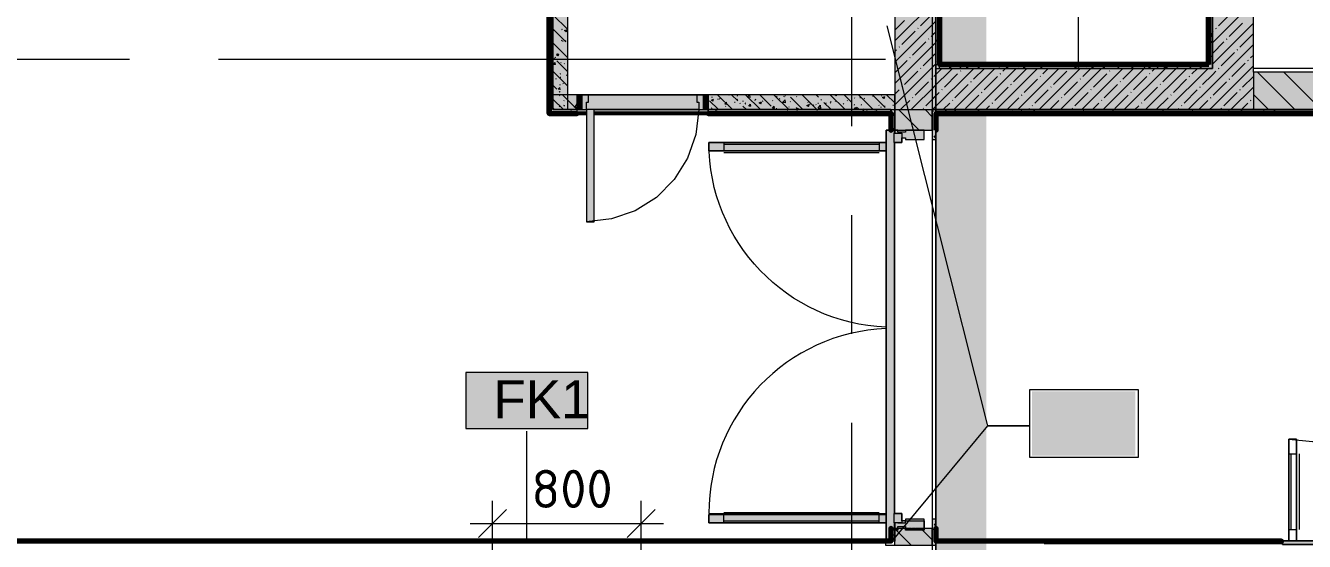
# Model space of a CAD drawing. Header units: millimetres. Extents: x -3817 to 677485, y -22715 to 103890.
# Drawn here: x 34130 to 40976, y 9832 to 12591 of the extents above; entities that cross this region are included whole.
import ezdxf

# ---------------------------------------------------------------- set-up
doc = ezdxf.new("R2010")
doc.units = ezdxf.units.MM
doc.layers.add('PDF _Геометрия', color=7, linetype='Continuous', true_color=0x1d1d1d)
doc.layers.add('PDF _Сплошная заливка', color=7, linetype='Continuous', true_color=0xffffff)
doc.layers.add('PDF _Текст', color=7, linetype='Continuous')
doc.styles.add('PDF GOST-Common', font='arial.ttf')
doc.styles.add('PDF ISOCPEUR', font='isocpeur.ttf')

msp = doc.modelspace()

# ---------------------------------------------------------------- hatches: boundary and pattern name
at = {"layer": 'PDF _Сплошная заливка', "transparency": 33554559}
h = msp.add_hatch(color=256, dxfattribs=at)
h.paths.add_polyline_path([(39003.3, 1631.4), (39273.4, 1631.4), (39273.4, 13806.3), (38703.3, 13521.2), (39003.3, 13371.2), (39003.3, 1653.4)], flags=0)
h.paths.add_polyline_path([(39273.4, 13836.1), (39273.4, 25711.1), (39003.3, 25711.1), (39003.3, 13971.2), (39024.3, 13960.7)], flags=0)
h = msp.add_hatch(color=256, dxfattribs=at)
h.paths.add_polyline_path([(36933.3, 12141.3), (36953.3, 12141.3), (36953.3, 13256.4), (36945.3, 13256.4), (36945.3, 13311.4), (36933.3, 13311.4), (36933.3, 12221.4)], flags=0)
h.paths.add_polyline_path([(36933.3, 14761.3), (36945.3, 14761.3), (36945.3, 14816.3), (36953.3, 14816.3), (36953.3, 17111.3), (36933.3, 17111.3), (36933.3, 16743.4)], flags=0)
h = msp.add_hatch(color=256, dxfattribs=at)
h.paths.add_polyline_path([(40463.3, 12381.4), (40483.3, 12381.4), (40483.3, 13526.3), (40463.3, 13526.3), (40463.3, 12382.4)], flags=0)
h.paths.add_polyline_path([(40463.3, 14966.3), (40483.3, 14966.3), (40483.3, 16871.3), (40463.3, 16870.3), (40463.3, 15710.7)], flags=0)
h = msp.add_hatch(color=256, dxfattribs=at)
h.paths.add_polyline_path([(40483.3, 12141.3), (40703.3, 12141.3), (40703.3, 13571.3), (40483.3, 13571.3), (40483.3, 12361.3)], flags=0)
h.paths.add_polyline_path([(40483.3, 14921.3), (40703.3, 14921.3), (40703.3, 16191.3), (40483.3, 16191.3), (40483.3, 15710.7)], flags=0)
for color, points in [(256, [(38933.8, 12361.3), (39003.3, 12361.3), (39003.3, 13111.3), (38783.3, 13111.3), (38783.3, 12361.3)]), (256, [(38985.9, 12361.3), (39003.3, 12361.3), (39003.3, 13111.3), (38985.9, 13111.3), (38985.9, 12460.8)]), (256, [(38983.3, 12141.3), (39003.3, 12141.3), (39003.3, 12361.3), (38783.3, 12361.3), (38783.3, 12141.3), (38933.8, 12141.3)]), (256, [(40483.3, 12141.3), (40483.3, 12361.3), (38985.9, 12361.3), (38985.9, 12141.3), (40002.8, 12141.3)]), (256, [(40483.3, 12361.3), (40483.3, 12381.4), (39003.3, 12381.4), (39003.3, 12361.3), (40002.8, 12361.3)]), (256, [(37723.3, 12141.3), (37733.3, 12141.3), (37733.3, 12181.4), (37723.3, 12181.4), (37723.3, 12221.4), (37143.3, 12221.4), (37143.3, 12181.4), (37133.3, 12181.4), (37133.3, 12141.3), (37173.3, 12141.3)]), (256, [(38736.6, 12110.3), (38743.3, 12110.3), (38743.3, 12120.4), (38723.3, 12120.4), (38723.3, 12110.3)]), (5, [(38736.6, 9832.4), (38738.3, 9832.4), (38738.3, 9842.4), (38758.3, 9842.4), (38758.3, 9832.4), (38762.3, 9832.4), (38763.3, 9891.3), (38781.6, 9891.3), (38780.3, 12031.3), (38736.6, 12031.3), (38736.6, 9853.7)]), (256, [(38940.3, 11981.3), (38940.3, 12031.3), (38840.3, 12031.3), (38840.3, 12021.3), (38800.3, 12021.3), (38800.3, 12031.3), (38783.3, 12031.3), (38783.3, 12016.3), (38820.3, 12016.3), (38820.3, 11991.3), (38840.3, 11991.3), (38840.3, 11981.3), (38933.8, 11981.3)]), (256, [(38594.1, 9931.3), (38736.6, 9931.3), (38736.6, 9976.3), (37787.8, 9976.3), (37787.8, 9931.3), (38233.3, 9931.3)]), (256, [(38783.3, 9901.3), (38800.3, 9911.4), (38840.3, 9911.4), (38906.9, 9904.7), (38840.3, 9931.3), (38860.3, 9933.4), (38940.3, 9901.3), (38940.3, 9951.4), (38840.3, 9951.4), (38840.3, 9941.3), (38820.3, 9941.3), (38820.3, 9931.3), (38783.3, 9931.3), (38783.3, 9907.1)]), (256, [(38783.3, 9901.3), (38940.3, 9901.3), (38860.3, 9933.4), (38840.3, 9931.3), (38906.9, 9904.7), (38826.9, 9911.4), (38796.9, 9909.3), (38791.5, 9906.2)])]:
    msp.add_hatch(color=color, dxfattribs=at).paths.add_polyline_path(points)
h = msp.add_hatch(color=256, dxfattribs=at)
h.paths.add_polyline_path([(37914.7, 12141.3), (38783.3, 12141.8), (38783.3, 12221.4), (37783.3, 12221.4), (37783.3, 12141.3)], flags=0)
h.paths.add_polyline_path([(37083.3, 12141.3), (37083.3, 12221.4), (37033.3, 12221.4), (37033.3, 12141.3)], flags=0)
h = msp.add_hatch(color=256, dxfattribs=at)
h.paths.add_polyline_path([(37108.3, 12141.3), (37133.3, 12141.3), (37133.3, 12181.4), (37143.3, 12181.4), (37143.3, 12221.4), (37108.3, 12221.4)], flags=0)
h.paths.add_polyline_path([(37758.3, 12141.3), (37758.3, 12221.4), (37723.3, 12221.4), (37723.3, 12181.4), (37733.3, 12181.4), (37733.3, 12141.3), (37743.3, 12141.3)], flags=0)
h = msp.add_hatch(color=256, dxfattribs=at)
h.paths.add_polyline_path([(37083.3, 12121.3), (37083.3, 12141.3), (36933.3, 12141.3), (36933.3, 12121.3), (37033.3, 12121.3)], flags=0)
h.paths.add_polyline_path([(38762.3, 12121.3), (38762.3, 12141.3), (37783.3, 12141.3), (37783.3, 12121.3), (38736.6, 12121.3)], flags=0)
h = msp.add_hatch(color=256, dxfattribs=at)
h.paths.add_polyline_path([(37133.3, 12121.3), (37133.3, 12141.3), (37083.3, 12141.3), (37083.3, 12121.3), (37123.3, 12121.3)], flags=0)
h.paths.add_polyline_path([(37743.3, 12121.3), (37783.3, 12121.3), (37783.3, 12141.3), (37173.3, 12141.3), (37173.3, 12121.3), (37733.3, 12121.3)], flags=0)
h = msp.add_hatch(color=256, dxfattribs=at)
h.paths.add_polyline_path([(38763.3, 9832.4), (38783.3, 9832.4), (38781.6, 9891.3), (38763.3, 9891.3), (38763.3, 9853.7)], flags=0)
h.paths.add_polyline_path([(38783.3, 12041.4), (38781.6, 12141.3), (38763.3, 12141.3), (38763.3, 12041.4), (38781.6, 12041.4)], flags=0)
h = msp.add_hatch(color=256, dxfattribs=at)
h.paths.add_polyline_path([(38783.3, 9811.3), (38983.3, 9811.3), (38983.3, 9901.3), (38783.3, 9901.3), (38783.3, 9832.4)], flags=0)
h.paths.add_polyline_path([(38783.3, 12031.3), (38983.3, 12031.3), (38983.3, 12141.3), (38783.3, 12141.3)], flags=0)
h = msp.add_hatch(color=256, dxfattribs=at)
h.paths.add_polyline_path([(38983.3, 9811.3), (39003.3, 9811.3), (39003.3, 9951.4), (38983.3, 9951.4), (38983.3, 9853.7)], flags=0)
h.paths.add_polyline_path([(38983.3, 11981.3), (39003.3, 11981.3), (39003.3, 12141.3), (38983.3, 12141.3), (38983.3, 12031.3)], flags=0)
h = msp.add_hatch(color=256, dxfattribs=at)
h.paths.add_polyline_path([(38985.9, 9811.3), (39003.3, 9811.3), (39003.3, 9951.4), (38985.9, 9951.4), (38985.9, 9814)], flags=0)
h.paths.add_polyline_path([(38985.9, 11981.3), (39003.3, 11981.3), (39003.3, 12141.3), (38985.9, 12141.3), (38985.9, 11988)], flags=0)
h = msp.add_hatch(color=256, dxfattribs=at)
h.paths.add_polyline_path([(38783.3, 9931.3), (38820.3, 9931.3), (38820.3, 9981.3), (38780.3, 9981.3), (38781.6, 9931.3)], flags=0)
h.paths.add_polyline_path([(38780.3, 11966.4), (38820.3, 11966.4), (38820.3, 12016.3), (38780.3, 12016.3), (38780.3, 11973.6)], flags=0)
at = {"layer": 'PDF _Сплошная заливка', "true_color": 0x494949, "transparency": 33554559}
msp.add_hatch(color=251, dxfattribs=at).paths.add_polyline_path([(42498.3, 9814.4), (42498.3, 9834.4), (40858.3, 9834.4), (40858.3, 9814.4), (41487.1, 9814.4)])

# ---------------------------------------------------------------- linework, layer by layer
at = {"layer": 'PDF _Геометрия', "color": 7, "lineweight": 9}
for points in [[(38985.9, 1631.4), (38985.9, 13371.2), (38685.9, 13521.2), (39285.9, 13821.2), (38985.9, 13971.2), (38985.9, 25711.1)], [(39273.4, 13806.3), (38703.3, 13521.2), (39003.3, 13371.2), (39003.3, 1631.4)], [(42403.3, 13051.4), (40703.3, 13051.4), (42288.3, 12936.3), (42403.3, 12361.3), (40703.3, 12361.3)], [(39767.1, 12381.8), (39767.1, 12658.6)], [(39003.3, 12361.3), (39023.3, 12361.3)], [(40463.3, 12381.4), (39023.3, 12381.4)], [(40703.3, 12341.4), (40703.3, 12141.3)], [(36933.3, 12121.3), (37083.3, 12121.3)], [(37783.3, 12121.3), (38762.3, 12121.3)], [(38763.3, 12141.3), (38783.3, 12141.3), (38983.3, 12141.3)], [(39003.3, 12031.3), (39003.3, 12120.4)], [(39003.3, 12031.3), (39003.3, 12120.4)], [(38736.6, 12031.3), (38736.6, 9832.4)], [(38736.6, 9832.4), (38736.6, 12031.3)], [(36813.5, 9831.8), (36813.5, 10421.8)], [(36629.3, 9590.3), (36629.3, 9927.8), (36629.3, 10047.8)], [(37425.3, 9591.3), (37425.3, 9927.8), (37425.3, 10047.8)], [(36509.3, 9927.8), (37545.3, 9927.8)], [(38763.3, 9891.3), (38763.3, 9832.4)], [(40858.3, 9814.4), (40858.3, 9834.4), (40858.3, 9814.4)], [(42498.3, 9834.4), (40858.3, 9834.4), (42498.3, 9834.4), (42498.3, 9814.4), (40858.3, 9814.4), (42498.3, 9814.4)]]:
    msp.add_lwpolyline(points, dxfattribs=at)
at = {"layer": 'PDF _Геометрия', "color": 253, "lineweight": 9, "true_color": 0xaaaaaa}
for points in [[(39003.3, 21011.3), (39003.3, 20950), (39003.3, 18611.3), (39003.3, 17111.3), (39003.3, 14611.3), (39003.3, 12527)], [(38553.3, 12053.3), (38553.3, 13640.8)], [(38553.3, 12053.3), (38553.3, 13640.8)], [(39003.3, 12050.7), (39003.3, 12685.7)], [(34050.6, 12411.3), (34685.6, 12411.3)], [(35161.9, 12411.3), (36233.3, 12411.3), (38733.3, 12411.3)], [(37123.3, 12221.4), (37743.3, 12221.4), (37123.3, 12221.4)], [(37173.3, 12141.3), (37733.3, 12141.3), (37718.2, 12007.8), (37673.8, 11881), (37602.4, 11767.3), (37507.4, 11672.3), (37393.6, 11600.8), (37266.8, 11556.4), (37133.3, 11541.4)], [(37733.3, 12141.3), (37133.3, 12141.3)], [(39003.3, 11415.7), (39003.3, 12050.7)], [(38781.6, 11966.4), (38820.3, 11966.4), (38820.3, 11991.3)], [(37867.8, 11966.4), (37867.8, 11921.4)], [(37867.8, 11956.3), (38700.3, 11956.3)], [(38700.3, 11966.4), (38700.3, 11921.4)], [(37867.8, 11912.3), (38700.3, 11912.3)], [(38553.3, 10942.1), (38553.3, 11577.1)], [(38553.3, 10942.1), (38553.3, 11577.1)], [(39003.3, 9987), (39003.3, 11574.5)], [(39003.3, 9352), (39003.3, 10939.5)], [(38553.3, 8878.3), (38553.3, 10465.8)], [(38553.3, 8878.3), (38553.3, 10465.8)], [(40893.3, 9834.4), (40893.3, 10379.3), (41019, 10365.2), (41138.4, 10323.4), (41245.5, 10256.1), (41335, 10166.6), (41402.3, 10059.5), (41444.1, 9940.1), (41456, 9834.4)], [(40893.3, 10299.3), (40933.3, 10299.3)], [(40903.3, 10299.3), (40903.3, 9894.4)], [(40947.3, 10299.3), (40947.3, 9894.4)], [(37867.8, 9985.4), (38700.3, 9985.4)], [(37867.8, 9931.3), (37867.8, 9976.3)], [(37867.8, 9941.3), (38700.3, 9941.3)], [(38700.3, 9931.3), (38700.3, 9976.3)], [(38820.3, 9941.3), (38820.3, 9981.3), (38781.6, 9981.3)], [(40893.3, 9894.4), (40933.3, 9894.4)]]:
    msp.add_lwpolyline(points, dxfattribs=at)
at = {"layer": 'PDF _Геометрия', "color": 9, "lineweight": 9, "true_color": 0xc0c0c0}
for points in [[(43843.3, 13039.4), (43843.3, 13051.4), (43023.3, 13051.4), (43023.3, 14231.3), (43003.3, 14231.3), (43003.3, 13611.3), (42923.3, 13611.3), (42923.3, 13031.3), (42623.3, 13031.3), (42623.3, 13611.3), (42403.3, 13611.3), (42403.3, 13271.3), (40703.3, 13271.3), (40703.3, 13571.3), (40483.3, 13571.3), (40483.3, 12361.3), (39023.3, 12361.3), (39023.3, 13111.3), (39003.3, 13111.3), (39003.3, 12361.3), (39003.3, 13111.3), (38985.9, 13111.3), (39003.3, 13111.3), (39003.3, 13131.4)], [(39023.3, 12381.4), (39003.3, 12381.4), (39003.3, 12361.3), (40483.3, 12361.3), (40483.3, 12381.4), (40483.3, 13526.3), (40463.3, 13526.3), (40463.3, 12382.4)], [(36945.3, 13311.4), (36933.3, 13311.4), (36933.3, 12141.3), (36933.3, 12121.3)], [(37083.3, 12121.3), (37083.3, 12141.3), (37083.3, 12221.4), (36953.3, 12221.4), (36953.3, 12141.3), (36953.3, 12911.3), (37153.3, 12911.3), (38233.3, 12911.3), (38233.3, 13111.3), (38733.2, 13111.3)], [(39003.3, 12381.4), (39003.3, 12361.3), (39003.3, 13111.3), (38783.3, 13111.3), (38783.3, 12361.3), (38783.3, 12141.3), (38783.3, 12031.3), (38983.3, 12031.3), (38983.3, 12141.3), (39003.3, 12141.3), (38983.3, 12141.3), (38983.3, 11981.3), (39003.3, 11981.3), (39003.3, 12031.3)], [(39003.3, 13111.3), (39003.3, 12361.3)], [(43843.3, 12811.3), (42643.3, 12811.3), (42623.3, 12811.3), (42623.3, 12141.3), (39003.3, 12141.3), (38985.9, 12141.3), (40483.3, 12141.3), (40703.3, 12141.3), (42403.3, 12141.3), (42623.3, 12141.3), (42623.3, 12811.3), (43838.3, 12811.3)], [(37083.3, 12221.4), (37783.3, 12221.4)], [(38762.3, 12121.3), (38762.3, 12141.3), (38763.3, 12141.3), (38763.3, 12041.4), (38783.3, 12041.4), (38783.3, 12141.3), (38783.3, 12221.4), (37783.3, 12221.4), (37783.3, 12141.3), (37783.3, 12121.3), (37783.3, 12141.3)], [(39003.3, 12121.4), (42643.3, 12121.4), (42643.3, 12141.3)], [(38985.9, 11981.3), (39003.3, 11981.3), (39003.3, 12031.3)], [(39003.3, 9831.4), (39003.3, 9951.4), (38983.3, 9951.4), (38983.3, 9811.3), (39003.3, 9811.3)], [(39003.3, 9831.4), (39003.3, 9951.4), (38985.9, 9951.4)], [(38783.3, 9831.4), (38783.3, 9891.3), (38763.3, 9891.3)], [(38783.3, 9811.3), (38983.3, 9811.3), (38983.3, 9901.3), (38783.3, 9901.3), (38783.3, 9832.4)], [(38758.3, 9832.4), (38758.3, 9842.4), (38738.3, 9842.4), (38738.3, 9832.4)]]:
    msp.add_lwpolyline(points, dxfattribs=at)
at = {"layer": 'PDF _Геометрия', "color": 231, "lineweight": 70, "true_color": 0xff80c0}
for points in [[(40463.3, 12382.4), (40463.3, 13571.3), (40462.3, 13571.3), (40462.3, 12382.4)], [(36932.3, 13311.4), (36932.3, 12121.3), (36933.3, 12121.3), (36933.3, 13311.4)]]:
    msp.add_lwpolyline(points, close=True, dxfattribs=at)
for points in [[(40463.3, 12382.4), (39024.3, 12382.4), (39024.3, 13131.4), (39024.3, 13132.3), (38985.9, 13132.3)], [(39003.3, 13131.4), (39023.3, 13131.4), (39023.3, 12382.4), (39023.3, 12381.4)], [(39003.3, 12031.3), (39004.3, 12031.3), (39004.3, 12120.4), (42643.3, 12120.4), (42644.3, 12120.4), (42644.3, 12790.4), (43868.3, 12790.4), (43868.3, 12791.4), (43843.3, 12791.4)], [(36933.3, 12121.3), (36932.3, 12121.3), (36932.3, 12120.4), (37083.3, 12120.4), (37083.3, 12121.3)], [(37783.3, 12121.3), (37783.3, 12120.4), (38762.3, 12120.4), (38762.3, 12031.3), (38763.3, 12031.3), (38763.3, 12120.4), (38763.3, 12121.3), (38762.3, 12121.3)], [(42643.3, 12141.3), (42643.3, 12121.4), (39003.3, 12121.4)], [(38763.3, 9891.3), (38763.3, 9901.3), (38762.3, 9901.3), (38762.3, 9832.4), (32453.3, 9832.4), (32453.3, 9831.4)], [(39583.3, 9831.4), (40853.3, 9831.4), (40853.3, 9832.4), (39004.3, 9832.4), (39004.3, 9901.4), (39003.3, 9901.4), (39003.3, 9831.4)], [(39003.3, 9901.3), (39003.3, 9831.4)]]:
    msp.add_lwpolyline(points, dxfattribs=at)
at = {"layer": 'PDF _Геометрия', "color": 9, "lineweight": 9, "true_color": 0xc0c0c0}
for points in [[(40703.3, 12341.4), (40703.3, 13051.4), (42403.3, 13051.4), (42403.3, 12341.4)], [(36953.3, 12911.3), (36953.3, 12141.3), (37033.3, 12141.3), (37033.3, 12911.3)], [(38723.3, 12110.3), (38743.3, 12110.3), (38743.3, 12130.4), (38723.3, 12130.4)]]:
    msp.add_lwpolyline(points, close=True, dxfattribs=at)
at = {"layer": 'PDF _Геометрия', "lineweight": 9}
for points in [[(38783.3, 12509.3), (39003.3, 12729.3)], [(40483.3, 12498.5), (40703.3, 12718.5)], [(38783.3, 12566.3), (38834.7, 12617.7)], [(38783.3, 12395.2), (39003.3, 12615.2)], [(38920.2, 12589.2), (38991.5, 12660.5)], [(40483.3, 12384.5), (40703.3, 12604.5)], [(40516.9, 12589.2), (40588.2, 12660.5)], [(40573.9, 12532.2), (40645.2, 12603.5)], [(38820.4, 12489.4), (38891.7, 12560.7)], [(38906, 12575), (38908.3, 12577.3)], [(38977.2, 12532.2), (39003.3, 12558.2)], [(38985.9, 12540.9), (39003.3, 12558.2)], [(40483.3, 12555.6), (40488.4, 12560.7)], [(40502.6, 12575), (40505, 12577.3)], [(40631, 12475.2), (40702.2, 12546.4)], [(38783.3, 12281.2), (38863.4, 12361.3), (39003.3, 12501.2)], [(38806.2, 12475.2), (38808.5, 12477.5)], [(38877.4, 12432.4), (38948.7, 12503.7)], [(38963, 12517.9), (38965.4, 12520.3)], [(38985.9, 12483.8), (39003.3, 12501.2)], [(40354.2, 12141.3), (40483.3, 12270.4), (40703.3, 12490.4)], [(40483.3, 12441.5), (40545.4, 12503.7)], [(40559.7, 12517.9), (40562, 12520.3)], [(40616.7, 12460.9), (40619.1, 12463.3)], [(38783.3, 12452.3), (38791.9, 12460.9)], [(38783.3, 12338.2), (38806.4, 12361.3), (38848.9, 12403.9)], [(38863.2, 12418.1), (38865.6, 12420.5)], [(38934.5, 12375.4), (39003.3, 12444.2)], [(38985.9, 12426.8), (39003.3, 12444.2)], [(40531.2, 12375.4), (40602.4, 12446.7)], [(40673.7, 12403.9), (40676.1, 12406.3)], [(40688, 12418.1), (40703.3, 12433.4)], [(38783.3, 12167.1), (38977.5, 12361.3), (39003.3, 12387.1)], [(38834.7, 12275.6), (38906, 12346.9)], [(38920.2, 12361.1), (38920.5, 12361.3), (38922.6, 12363.5)], [(38985.9, 12369.8), (39003.3, 12387.1)], [(38985.9, 12255.7), (39091.5, 12361.3)], [(38985.9, 12141.7), (39205.6, 12361.3)], [(38991.5, 12318.3), (39034.5, 12361.3)], [(38991.5, 12318.3), (39003.3, 12330.1)], [(39048.5, 12261.3), (39119.8, 12332.6)], [(39099.6, 12141.3), (39319.6, 12361.3)], [(39134.1, 12346.9), (39136.4, 12349.2)], [(39148.3, 12361.1), (39148.6, 12361.3)], [(39205.3, 12304.1), (39262.6, 12361.3)], [(39213.7, 12141.3), (39433.7, 12361.3)], [(39327.7, 12141.3), (39547.7, 12361.3)], [(39347.9, 12332.6), (39350.3, 12335)], [(39362.2, 12346.9), (39376.7, 12361.3)], [(39419.2, 12289.8), (39490.5, 12361.1)], [(39441.8, 12141.3), (39661.8, 12361.3)], [(39555.8, 12141.3), (39775.8, 12361.3)], [(39576, 12332.6), (39604.7, 12361.3)], [(39633, 12275.6), (39704.3, 12346.9)], [(39669.9, 12141.3), (39889.9, 12361.3)], [(39718.6, 12361.1), (39718.8, 12361.3)], [(39783.9, 12141.3), (40003.9, 12361.3)], [(39789.8, 12318.3), (39832.8, 12361.3)], [(39846.9, 12261.3), (39918.1, 12332.6)], [(39898, 12141.3), (40118, 12361.3)], [(39932.4, 12346.9), (39934.8, 12349.2)], [(39946.7, 12361.1), (39946.9, 12361.3)], [(40003.7, 12304.1), (40060.9, 12361.3)], [(40012, 12141.3), (40232, 12361.3)], [(40126.1, 12141.3), (40346.1, 12361.3)], [(40146.2, 12332.6), (40148.6, 12335)], [(40160.5, 12346.9), (40175, 12361.3)], [(40217.5, 12289.8), (40288.8, 12361.1)], [(40240.1, 12141.3), (40460.1, 12361.3)], [(40374.3, 12332.6), (40403.1, 12361.3)], [(40431.4, 12275.6), (40483.3, 12327.5), (40502.6, 12346.9)], [(40468.2, 12141.3), (40483.3, 12156.4), (40703.3, 12376.4)], [(40516.9, 12361.1), (40519.3, 12363.5)], [(40588.2, 12318.3), (40659.5, 12389.6)], [(40925, 12141.3), (40725, 12341.4)], [(41066.4, 12141.3), (40866.4, 12341.4)], [(38820.4, 12261.3), (38822.8, 12263.7)], [(38871.5, 12141.3), (39003.3, 12273.1)], [(38891.7, 12218.6), (38963, 12289.8)], [(38977.2, 12304.1), (38979.6, 12306.5)], [(39105.5, 12204.3), (39176.8, 12275.6)], [(39191.1, 12289.8), (39193.5, 12292.2)], [(39262.4, 12247.1), (39333.6, 12318.3)], [(39319.4, 12190), (39390.7, 12261.3)], [(39404.9, 12275.6), (39407.3, 12277.9)], [(39476.2, 12232.8), (39547.5, 12304.1)], [(39561.7, 12318.3), (39564.1, 12320.7)], [(39618.8, 12261.3), (39621.1, 12263.7)], [(39690, 12218.6), (39761.3, 12289.8)], [(39775.6, 12304.1), (39778, 12306.5)], [(39903.9, 12204.3), (39975.2, 12275.6)], [(39989.4, 12289.8), (39991.8, 12292.2)], [(40060.7, 12247.1), (40132, 12318.3)], [(40117.7, 12190), (40189, 12261.3)], [(40203.3, 12275.6), (40205.6, 12277.9)], [(40274.6, 12232.8), (40345.8, 12304.1)], [(40360.1, 12318.3), (40362.5, 12320.7)], [(40417.1, 12261.3), (40419.5, 12263.7)], [(40488.4, 12218.6), (40559.7, 12289.8)], [(40573.9, 12304.1), (40576.3, 12306.5)], [(40582.3, 12141.3), (40703.3, 12262.3)], [(40645.2, 12261.3), (40703.3, 12319.4)], [(38783.3, 12224.2), (38806.2, 12247.1)], [(38814.5, 12141.3), (38863.2, 12190)], [(38877.4, 12204.3), (38879.8, 12206.7)], [(38948.7, 12161.5), (39003.3, 12216.1)], [(38985.9, 12198.7), (39020, 12232.8)], [(39034.3, 12247.1), (39036.6, 12249.4)], [(39091.3, 12190), (39093.7, 12192.4)], [(39162.6, 12147.3), (39233.9, 12218.6)], [(39248.1, 12232.8), (39250.5, 12235.2)], [(39384.7, 12141.3), (39447.7, 12204.3)], [(39462, 12218.6), (39464.3, 12220.9)], [(39533.2, 12175.8), (39604.5, 12247.1)], [(39612.8, 12141.3), (39661.5, 12190)], [(39675.8, 12204.3), (39678.2, 12206.7)], [(39747.1, 12161.5), (39818.4, 12232.8)], [(39832.6, 12247.1), (39835, 12249.4)], [(39889.6, 12190), (39892, 12192.4)], [(39960.9, 12147.3), (40032.2, 12218.6)], [(40046.5, 12232.8), (40048.8, 12235.2)], [(40183.1, 12141.3), (40246, 12204.3)], [(40260.3, 12218.6), (40262.7, 12220.9)], [(40331.6, 12175.8), (40402.9, 12247.1)], [(40411.2, 12141.3), (40459.9, 12190)], [(40474.1, 12204.3), (40476.5, 12206.7)], [(40545.4, 12161.5), (40616.7, 12232.8)], [(40631, 12247.1), (40633.3, 12249.4)], [(40688, 12190), (40690.4, 12192.4)], [(40702.2, 12204.3), (40703.3, 12205.3)], [(40783.5, 12141.3), (40703.3, 12221.6)], [(38913.6, 12031.3), (38803.6, 12141.3)], [(38934.5, 12147.3), (38936.8, 12149.6)], [(38983.3, 12103.1), (38945.1, 12141.3)], [(38985.6, 12141.3), (39003.3, 12159)], [(39042.6, 12141.3), (39077, 12175.8)], [(39270.7, 12141.3), (39290.9, 12161.5)], [(39305.1, 12175.8), (39307.5, 12178.2)], [(39498.8, 12141.3), (39504.7, 12147.3)], [(39519, 12161.5), (39521.3, 12163.9)], [(39732.8, 12147.3), (39735.2, 12149.6)], [(39840.9, 12141.3), (39875.4, 12175.8)], [(40069, 12141.3), (40089.2, 12161.5)], [(40103.5, 12175.8), (40105.8, 12178.2)], [(40297.1, 12141.3), (40303.1, 12147.3)], [(40317.3, 12161.5), (40319.7, 12163.9)], [(40531.2, 12147.3), (40533.5, 12149.6)], [(40639.3, 12141.3), (40673.7, 12175.8)], [(40696.3, 12141.3), (40703.3, 12148.3)], [(38870.9, 9811.3), (38783.3, 9899)], [(38983.3, 9840.4), (38922.3, 9901.3)]]:
    msp.add_lwpolyline(points, dxfattribs=at)
at = {"layer": 'PDF _Геометрия', "color": 252, "lineweight": 9, "true_color": 0x878787}
for points in [[(37033.3, 12569.4), (36953.3, 12649.4)], [(37022.4, 12504.8), (36953.3, 12574)], [(36955.3, 12565.7), (36958.6, 12566.1)], [(36999.8, 12571.6), (37003.1, 12572)], [(37001, 12570.1), (37003.7, 12572.1)], [(37023.6, 12558.4), (37014.8, 12564.4), (37027.2, 12569.2)], [(37033.3, 12556.8), (37020.4, 12558.8), (37033.3, 12572.2)], [(37023.6, 12558.4), (37027.2, 12569.1)], [(36953.3, 12501.5), (36956.3, 12501.9)], [(37033.3, 12418.5), (36953.3, 12498.5)], [(36998.9, 12510.9), (37001.5, 12512.9)], [(36999.2, 12513.2), (37002, 12511.4)], [(37005.9, 12507.7), (37008.4, 12505.4)], [(37020.3, 12510.3), (37023.7, 12510.7)], [(36967.1, 12382.9), (36956.5, 12383.8), (36965, 12394)], [(36962.1, 12414.3), (36959.6, 12416.8)], [(36963.8, 12422.8), (36966.6, 12421)], [(36967.1, 12382.9), (36965.1, 12394)], [(36980.4, 12429.5), (36971.5, 12435.4), (36984, 12440.2)], [(36973.6, 12440.2), (36976.9, 12440.6)], [(37033.3, 12343.1), (36974.7, 12401.7)], [(36980.4, 12429.5), (36984, 12440.2)], [(36994.5, 12392.5), (36997.2, 12394.5)], [(36996.7, 12451.7), (36999.4, 12453.7)], [(37033.3, 12267.6), (36953.3, 12347.6)], [(36992.4, 12333.3), (36995, 12335.3)], [(37012.7, 12388.6), (37015.2, 12386.3)], [(37024.1, 12328), (37026.9, 12326.2)], [(36974.7, 12250.9), (36953.3, 12272.3)], [(36966.7, 12308.1), (36969.5, 12306.3)], [(36991.8, 12249.2), (36981.1, 12250.1), (36989.7, 12260.3)], [(36991.8, 12249.1), (36989.7, 12260.3)], [(36990.2, 12274.1), (36992.9, 12276.2)], [(36992.3, 12314.7), (36995.6, 12315.2)], [(37005.4, 12282.5), (37007.9, 12280.3)], [(36989.8, 12235.8), (36987.2, 12238.3)], [(36988.7, 12237.6), (36991.5, 12235.8)], [(36990, 12250.4), (36993.4, 12250.9)], [(37033.3, 12192.3), (37002.3, 12223.2)], [(37077.8, 12147.8), (37004.2, 12221.4)], [(37083.3, 12217.6), (37079.6, 12221.4)], [(37838.5, 12141.3), (37791.9, 12188)], [(37809.8, 12186.2), (37801, 12192.2), (37813.4, 12197)], [(37804.1, 12208.2), (37806.7, 12210.3)], [(37809.8, 12186.2), (37813.4, 12197)], [(37913.9, 12141.3), (37833.9, 12221.4)], [(37834.4, 12199.8), (37836.9, 12197.5)], [(37842.9, 12201.5), (37845.8, 12199.7)], [(37895.3, 12220.8), (37896.1, 12221.4)], [(37942.7, 12188), (37909.4, 12221.4)], [(37937.8, 12197.5), (37940.7, 12195.7)], [(37938.1, 12217.6), (37940.6, 12215.3)], [(37970.4, 12187.6), (37973.7, 12188)], [(38064.8, 12141.3), (37984.8, 12221.4)], [(38008.6, 12206.6), (37992.8, 12209), (38004.6, 12221.4)], [(38008.6, 12206.5), (38006.9, 12221.4)], [(38032.8, 12193.5), (38035.6, 12191.7)], [(38037.8, 12196.5), (38041.1, 12196.9)], [(38121.3, 12160.3), (38060.3, 12221.4)], [(38075.3, 12186.3), (38078, 12188.3)], [(38084.4, 12196.3), (38086.9, 12194.1)], [(38127.7, 12189.5), (38130.5, 12187.7)], [(38215.6, 12141.3), (38135.6, 12221.4)], [(38150, 12211.3), (38153.4, 12211.7)], [(38166.6, 12198.8), (38169.3, 12200.8)], [(38198.3, 12177.1), (38182.5, 12179.6), (38196.4, 12194)], [(38188.1, 12214.1), (38190.5, 12211.8)], [(38194.6, 12217.1), (38197.9, 12217.6)], [(38198.4, 12177.1), (38196.4, 12194)], [(38211.8, 12220.7), (38211.1, 12221.4)], [(38291.1, 12141.3), (38224.4, 12208.1)], [(38256.4, 12210.2), (38259.1, 12212.2)], [(38366.5, 12141.3), (38286.5, 12221.4)], [(38375.2, 12208.1), (38362, 12221.4)], [(38390.3, 12193), (38387.8, 12195.5)], [(38517.4, 12141.3), (38437.4, 12221.4)], [(38470.2, 12215.1), (38461.4, 12221.1), (38462.1, 12221.4)], [(38463.4, 12187.5), (38465.8, 12185.2)], [(38470.2, 12215.1), (38472.3, 12221.4)], [(38553.8, 12180.5), (38512.9, 12221.4)], [(38527.7, 12188.2), (38530.4, 12190.3)], [(38551.5, 12200.2), (38554.9, 12200.6)], [(38567, 12205.3), (38569.5, 12203)], [(38668.2, 12141.3), (38588.2, 12221.4)], [(38596.1, 12206), (38599.4, 12206.4)], [(38620.1, 12201.6), (38622.7, 12203.6)], [(38663.4, 12214.9), (38666.7, 12215.3)], [(38732.3, 12152.8), (38663.7, 12221.4)], [(38672.6, 12221.4), (38673.2, 12220.8)], [(38711.4, 12214.1), (38714, 12216.1)], [(38725.8, 12200.9), (38716.9, 12206.8), (38729.4, 12211.6)], [(38725.8, 12200.8), (38729.4, 12211.6)], [(38783.3, 12177.2), (38739.1, 12221.4)], [(37049, 12142.7), (37051.1, 12141.3)], [(37083.3, 12151.1), (37067.6, 12153.5), (37081.4, 12168)], [(37077.2, 12168.3), (37079.8, 12170.3)], [(37083.3, 12152.2), (37081.4, 12168)], [(37801.9, 12149.1), (37804.6, 12151.1)], [(37813.6, 12167), (37816.9, 12167.4)], [(37873.8, 12172), (37882.4, 12182.2)], [(37873.8, 12172), (37884.5, 12171.1)], [(37877, 12160.7), (37879.5, 12158.5)], [(37884.5, 12171), (37882.4, 12182.2)], [(37893.2, 12161.6), (37895.8, 12163.6)], [(37925.9, 12181.8), (37929.2, 12182.2)], [(37957.8, 12172.9), (37955.3, 12175.4)], [(37989.4, 12141.3), (37970.4, 12160.3)], [(37980.7, 12178.5), (37983.2, 12176.3)], [(37983, 12173), (37985.7, 12175)], [(38012, 12159.9), (38001.4, 12160.8), (38009.9, 12171)], [(38012, 12159.9), (38010, 12171)], [(38065.3, 12172), (38056.5, 12178), (38068.9, 12182.7)], [(38065.3, 12172), (38068.9, 12182.7)], [(38104.9, 12141.3), (38106.6, 12141.6)], [(38139.5, 12148.7), (38128.9, 12149.7), (38137.5, 12159.9)], [(38136.4, 12145.2), (38133.8, 12147.8)], [(38139.5, 12148.7), (38137.5, 12159.9)], [(38147.8, 12147), (38151.1, 12147.4)], [(38166.7, 12141.3), (38167.1, 12141.7)], [(38215.1, 12155.9), (38218.4, 12156.3)], [(38222.6, 12185.5), (38225.4, 12183.6)], [(38254.3, 12151), (38256.9, 12153)], [(38256, 12151.9), (38258.4, 12149.6)], [(38258.8, 12141.3), (38265, 12148.7)], [(38266.4, 12141.3), (38265, 12148.7)], [(38320.8, 12157.8), (38312, 12163.7), (38324.4, 12168.5)], [(38317.5, 12181.4), (38320.3, 12179.6)], [(38320.8, 12157.7), (38324.5, 12168.5)], [(38327.4, 12170.6), (38330.7, 12171.1)], [(38346.6, 12164.3), (38349.3, 12166.4)], [(38359.7, 12169.7), (38362.1, 12167.4)], [(38371.9, 12176.5), (38375.2, 12176.9)], [(38388.1, 12147.7), (38372.3, 12150.2), (38386.1, 12164.6)], [(38388.1, 12147.7), (38386.1, 12164.6)], [(38442, 12141.3), (38402.9, 12180.5)], [(38412.4, 12177.4), (38415.2, 12175.6)], [(38437.9, 12176.9), (38440.6, 12178.9)], [(38439.3, 12185.4), (38442.6, 12185.8)], [(38507.3, 12173.4), (38510.2, 12171.6)], [(38568.8, 12165.4), (38566.3, 12167.9)], [(38576.4, 12143.5), (38567.5, 12149.5), (38580, 12154.3)], [(38576.4, 12143.5), (38580, 12154.2)], [(38592.9, 12141.3), (38581.4, 12152.8)], [(38602.2, 12169.4), (38605.1, 12167.6)], [(38616.6, 12144.7), (38619.9, 12145.2)], [(38617.9, 12142.4), (38620.6, 12144.4)], [(38697.2, 12165.4), (38700, 12163.6)], [(38709.2, 12154.9), (38711.9, 12156.9)], [(38728.9, 12159.5), (38732.2, 12160)], [(38773.4, 12165.4), (38776.7, 12165.8)]]:
    msp.add_lwpolyline(points, dxfattribs=at)
at = {"layer": 'PDF _Геометрия', "color": 253, "lineweight": 9, "true_color": 0x9b9b9b}
for points in [[(36941.2, 12548.9), (36951.2, 12548.9)], [(39019.4, 12567.6), (39014.4, 12576.3)], [(40476.9, 12548.9), (40483.3, 12548.9)], [(40482.6, 12532.5), (40477.6, 12541.2)], [(36936.8, 12456.2), (36933.3, 12462.3)], [(36943.5, 12474.4), (36938.5, 12465.7)], [(39007.9, 12514.4), (39003.3, 12506.3)], [(39013.8, 12518.4), (39023.3, 12518.4)], [(40471.5, 12490.9), (40466.5, 12499.6)], [(40482.3, 12507.8), (40477.3, 12499.1)], [(36941.2, 12426.9), (36951.2, 12426.9)], [(36953.3, 12430.3), (36949.6, 12424.1)], [(39015, 12404.7), (39009.9, 12396)], [(39013.8, 12396.5), (39023.3, 12396.5)], [(39023.3, 12438.9), (39022.5, 12440.2)], [(40476.9, 12426.9), (40483.3, 12426.9)], [(36941.2, 12335.5), (36951.2, 12335.5)], [(36953.3, 12366.7), (36951.1, 12370.5)], [(39074.8, 12366), (39084.8, 12366)], [(39135.8, 12370.1), (39130.8, 12361.4)], [(39166.2, 12366), (39176.3, 12366)], [(39177.4, 12381.3), (39172.4, 12372.6)], [(39227.2, 12366), (39237.2, 12366)], [(39283.1, 12381.4), (39282.1, 12379.6)], [(39303.8, 12379.8), (39302.9, 12381.4)], [(39345.4, 12368.6), (39340.4, 12377.4)], [(39381.5, 12369), (39377.1, 12361.3)], [(39379.6, 12366), (39389.6, 12366)], [(39449.6, 12364.9), (39447.5, 12361.3)], [(39471, 12366), (39481.1, 12366)], [(39529.4, 12381.4), (39527.8, 12378.5)], [(39562.5, 12366), (39572.5, 12366)], [(39599.8, 12381.4), (39595.8, 12374.5)], [(39659.2, 12373.8), (39654.8, 12381.4)], [(39695.3, 12363.9), (39693.9, 12361.3)], [(39727.2, 12377.9), (39725.2, 12381.4)], [(39745.3, 12366), (39755.4, 12366)], [(39768.8, 12366.8), (39763.8, 12375.5)], [(39807.2, 12361.3), (39805.4, 12364.3)], [(39836.8, 12366), (39846.8, 12366)], [(39897.7, 12366), (39907.8, 12366)], [(39904.9, 12374.9), (39901.2, 12381.4)], [(39982.7, 12373.9), (39977.6, 12365.2)], [(40022.2, 12381.4), (40019.3, 12376.4)], [(40050.1, 12366), (40060.2, 12366)], [(40082.6, 12371.9), (40077.6, 12380.6)], [(40123.9, 12361.3), (40119.2, 12369.5)], [(40141.6, 12366), (40151.6, 12366)], [(40186.8, 12361.7), (40186.6, 12361.3)], [(40192.3, 12364.9), (40187.2, 12373.6)], [(40228.4, 12372.8), (40223.4, 12364.1)], [(40229.5, 12361.3), (40228.9, 12362.4)], [(40233, 12366), (40243.1, 12366)], [(40296.4, 12368.7), (40292.2, 12361.3)], [(40370, 12361.9), (40364.9, 12370.6)], [(40415.9, 12366), (40426, 12366)], [(40444.5, 12381.4), (40442.7, 12378.3)], [(40464.4, 12381.2), (40464.3, 12381.4), (40463.3, 12383.2)], [(36941.2, 12213.6), (36951.2, 12213.6)], [(36953.3, 12247.5), (36952.6, 12246.4)], [(36941.9, 12142.5), (36936.9, 12151.2)], [(36991.1, 12130.2), (36986.1, 12121.4)], [(37051.6, 12135.4), (37048.2, 12141.3)], [(37830.4, 12127.5), (37825.4, 12136.2)], [(37838, 12133.9), (37833, 12125.2)], [(37869.2, 12121.3), (37867.1, 12125.1)], [(37939.6, 12121.3), (37935.1, 12129.1)], [(38053.4, 12141.3), (38052.3, 12139.4)], [(38115.6, 12121.3), (38112.8, 12126.2)], [(38212.2, 12136.8), (38209.6, 12141.3)], [(38219.8, 12124.7), (38217.9, 12121.3)], [(38261.4, 12135.8), (38256.4, 12127.1)], [(38291.5, 12121.3), (38290.5, 12123.2)], [(38299.8, 12141.3), (38298, 12138.3)], [(38370.2, 12141.3), (38366.1, 12134.2)], [(38465.5, 12123.6), (38464.2, 12121.3)], [(38616.6, 12141.3), (38611.8, 12133.1)], [(38635.7, 12134.9), (38631.9, 12141.3)], [(38677.3, 12123.7), (38672.3, 12132.4)], [(38684.9, 12137.7), (38679.8, 12129)], [(38770, 12122.1), (38780, 12122.1)], [(38991.1, 12128.9), (38986.1, 12137.6)], [(38991.1, 12128.9), (38986.1, 12137.6)], [(39059.1, 12133), (39054.3, 12141.3)], [(39066.7, 12128.5), (39062.6, 12121.4)], [(39074.8, 12122.2), (39084.8, 12122.2)], [(39100.8, 12121.8), (39095.7, 12130.5)], [(39108.3, 12139.6), (39103.3, 12130.9)], [(39166.2, 12122.2), (39176.3, 12122.2)], [(39214.9, 12141.3), (39212.9, 12138)], [(39236.8, 12130), (39231.8, 12138.7)], [(39257.7, 12122.2), (39267.7, 12122.2)], [(39312.4, 12127.4), (39308.9, 12121.4)], [(39380.4, 12123.3), (39379.3, 12121.4)], [(39414.5, 12127), (39409.5, 12135.7)], [(39440.5, 12122.2), (39450.6, 12122.2)], [(39453, 12121.4), (39451.1, 12124.6)], [(39461.3, 12141.3), (39458.7, 12136.9)], [(39523.4, 12121.4), (39519.2, 12128.6)], [(39531.6, 12141.3), (39526.7, 12132.8)], [(39532, 12122.2), (39542, 12122.2)], [(39592.9, 12122.2), (39603, 12122.2)], [(39626.2, 12122.2), (39625.7, 12121.4)], [(39699.4, 12121.4), (39696.9, 12125.6)], [(39745.3, 12122.2), (39755.4, 12122.2)], [(39796.3, 12136.3), (39793.4, 12141.3)], [(39836.8, 12122.2), (39846.8, 12122.2)], [(39875.3, 12121.4), (39874.6, 12122.7)], [(39913.5, 12132.3), (39908.5, 12123.6)], [(39928.2, 12122.2), (39938.3, 12122.2)], [(39954, 12141.3), (39950.2, 12134.7)], [(40111.1, 12122.2), (40121.2, 12122.2)], [(40159.3, 12131.2), (40154.2, 12122.5)], [(40202.5, 12122.2), (40212.6, 12122.2)], [(40219.8, 12134.4), (40215.7, 12141.3)], [(40227.3, 12127.1), (40224, 12121.4)], [(40261.4, 12123.2), (40256.4, 12131.9)], [(40263.5, 12122.2), (40273.6, 12122.2)], [(40305.9, 12141.3), (40305.6, 12140.7)], [(40376.3, 12141.3), (40373.6, 12136.6)], [(40415.9, 12122.2), (40426, 12122.2)], [(40473, 12126), (40470.4, 12121.4)], [(40507.3, 12122.2), (40517.4, 12122.2)], [(40533.5, 12139.5), (40532.5, 12141.3)], [(40541.1, 12121.9), (40540.8, 12121.4)], [(40575.2, 12128.4), (40570.1, 12137.1)], [(40598.8, 12122.2), (40608.8, 12122.2)], [(40643.2, 12132.5), (40638.2, 12141.2)], [(40684.8, 12121.4), (40679.8, 12130)], [(40760.4, 12136.1), (40755.4, 12127.3)], [(40781.7, 12122.2), (40791.7, 12122.2)], [(40798.7, 12141.3), (40797, 12138.5)], [(40820.9, 12129.5), (40815.9, 12138.2)], [(40873.1, 12122.2), (40883.2, 12122.2)], [(40934.1, 12122.2), (40944.1, 12122.2)], [(40964.5, 12123.8), (40963.1, 12121.4)], [(38779.3, 12118.4), (38774.3, 12109.7)], [(38999.3, 11992.8), (38994.2, 12001.5)], [(38999.3, 11992.8), (38994.2, 12001.5)], [(39003.3, 9946), (38999, 9938.6)], [(39003.3, 9946), (38999, 9938.6)], [(38770.4, 9889.8), (38769.5, 9891.3)], [(38770, 9866.6), (38780, 9866.6)], [(38983.3, 9897.1), (38993.4, 9897.1)], [(38985.9, 9897.1), (38993.4, 9897.1)], [(39000.9, 9917.3), (38995.9, 9926)], [(39000.9, 9917.3), (38995.9, 9926)], [(39003.3, 9852.3), (39000, 9858)], [(39003.3, 9852.3), (39000, 9858)]]:
    msp.add_lwpolyline(points, dxfattribs=at)
at = {"layer": 'PDF _Геометрия', "color": 250, "lineweight": 9, "true_color": 0x3c3c3c}
msp.add_lwpolyline([(38769.4, 9833.1), (39281.8, 10449.7), (39507, 10449.7), (39281.8, 10449.7), (38741.7, 12589.3)], dxfattribs=at)
at = {"layer": 'PDF _Геометрия', "color": 231, "lineweight": 9, "true_color": 0xff80c0}
for points in [[(39023.3, 12381.4), (40463.3, 12381.4), (40463.3, 12382.4)], [(37083.3, 12121.3), (36933.3, 12121.3)], [(38762.3, 12121.3), (37783.3, 12121.3)], [(39003.3, 12121.4), (39003.3, 12120.4), (39003.3, 12031.3)], [(39003.3, 12120.4), (39003.3, 12031.3)], [(38763.3, 9832.4), (38763.3, 9891.3)]]:
    msp.add_lwpolyline(points, dxfattribs=at)
at = {"layer": 'PDF _Геометрия', "color": 7, "lineweight": 35}
msp.add_lwpolyline([(40462.8, 12382.4), (40463.3, 12382.4), (40462.3, 12382.4)], close=True, dxfattribs=at)
at = {"layer": 'PDF _Геометрия', "color": 252, "lineweight": 9, "true_color": 0x878787}
for points in [[(36953.3, 12196.8), (37008.7, 12141.3)], [(36990.7, 12217), (36988, 12214.9)], [(37013.9, 12189.6), (37010.6, 12189.2)], [(36956.9, 12144.9), (36954.1, 12146.7)], [(36988.5, 12157.8), (36985.9, 12155.7)], [(37014.7, 12161.2), (37012.2, 12163.5)]]:
    msp.add_lwpolyline(points, close=True, dxfattribs=at)
at = {"layer": 'PDF _Геометрия', "color": 253, "lineweight": 13, "true_color": 0xaaaaaa}
for points in [[(37108.3, 12221.4), (37083.3, 12221.4), (37083.3, 12141.3), (37108.3, 12141.3)], [(37133.3, 12141.3), (37133.3, 12181.4), (37143.3, 12181.4), (37143.3, 12221.4), (37108.3, 12221.4), (37108.3, 12141.3)], [(37733.3, 12141.3), (37758.3, 12141.3), (37758.3, 12221.4), (37723.3, 12221.4), (37723.3, 12181.4), (37733.3, 12181.4)], [(37758.3, 12221.4), (37758.3, 12141.3), (37783.3, 12141.3), (37783.3, 12221.4)], [(37133.3, 11541.4), (37173.3, 11541.4), (37173.3, 12141.3), (37133.3, 12141.3)], [(38780.3, 12016.3), (38820.3, 12016.3), (38820.3, 11966.4), (38780.3, 11966.4)], [(38780.3, 9981.3), (38820.3, 9981.3), (38820.3, 9931.3), (38780.3, 9931.3)]]:
    msp.add_lwpolyline(points, close=True, dxfattribs=at)
at = {"layer": 'PDF _Геометрия', "color": 7, "lineweight": 9}
for points in [[(36953.3, 12141.3), (37083.3, 12141.3)], [(37783.3, 12141.3), (38762.3, 12141.3)], [(38736.6, 12031.3), (38762.3, 12031.3), (38736.6, 12031.3), (38781.6, 12031.3), (38763.3, 12031.3), (38781.6, 12031.3)], [(38736.6, 12031.3), (38736.6, 9832.4)], [(38781.6, 12031.3), (38781.6, 12016.3)], [(38781.6, 12031.3), (38781.6, 12016.3)], [(38781.6, 11966.4), (38781.6, 9981.3)], [(38781.6, 11966.4), (38781.6, 9981.3)], [(37140.1, 10735.7), (36487, 10735.7), (36487, 10435.7), (37140.1, 10435.7)], [(38781.6, 9931.3), (38781.6, 9891.3)], [(38781.6, 9931.3), (38781.6, 9891.3)]]:
    msp.add_lwpolyline(points, close=True, dxfattribs=at)
at = {"layer": 'PDF _Геометрия', "color": 231, "lineweight": 53, "true_color": 0xff80c0}
for points in [[(37133.3, 12120.4), (37083.3, 12120.4)], [(37783.3, 12120.4), (37173.3, 12120.4)]]:
    msp.add_lwpolyline(points, dxfattribs=at)
at = {"layer": 'PDF _Геометрия', "color": 253, "lineweight": 9, "true_color": 0xaaaaaa}
for points in [[(38820.3, 11991.3), (38820.3, 11966.4), (38781.6, 11966.4), (38820.3, 11966.4)], [(38736.6, 11921.4), (37787.8, 11921.4), (37787.8, 11966.4), (38736.6, 11966.4), (37787.8, 11966.4), (37787.8, 11921.4)], [(40893.3, 9834.4), (40893.3, 10379.3), (40933.3, 10379.3), (40933.3, 9834.4), (40933.3, 10379.3), (40893.3, 10379.3)], [(38736.6, 9931.3), (37787.8, 9931.3), (37787.8, 9976.3), (38736.6, 9976.3), (37787.8, 9976.3), (37787.8, 9931.3)], [(38781.6, 9981.3), (38820.3, 9981.3), (38820.3, 9941.3), (38820.3, 9981.3)]]:
    msp.add_lwpolyline(points, close=True, dxfattribs=at)
at = {"layer": 'PDF _Геометрия', "color": 7, "lineweight": 20}
for points in [[(38820.3, 11991.3), (38840.3, 11991.3), (38840.3, 11981.3), (38940.3, 11981.3), (38940.3, 12031.3), (38840.3, 12031.3), (38840.3, 12021.3), (38800.3, 12021.3), (38800.3, 12031.3), (38783.3, 12031.3), (38783.3, 12016.3)], [(36704.3, 10002.8), (36629.3, 9927.8), (36554.3, 9852.8)], [(37500.3, 10002.8), (37425.3, 9927.8), (37350.3, 9852.8)], [(38800.3, 9931.3), (38840.3, 9931.3), (38840.3, 9941.3), (38940.3, 9941.3), (38940.3, 9891.3), (38840.3, 9891.3), (38840.3, 9901.3), (38800.3, 9901.3), (38800.3, 9891.3), (38783.3, 9891.3), (38783.3, 9931.3), (38783.3, 9901.3), (38800.3, 9901.3), (38800.3, 9911.4), (38840.3, 9911.4), (38840.3, 9901.3), (38940.3, 9901.3), (38940.3, 9951.4), (38840.3, 9951.4), (38840.3, 9941.3), (38820.3, 9941.3)]]:
    msp.add_lwpolyline(points, dxfattribs=at)
at = {"layer": 'PDF _Геометрия', "color": 253, "lineweight": 9, "true_color": 0xaaaaaa}
for points in [[(38736.6, 10977.7, -0.403241), (37787.8, 11966.4), (38736.6, 11966.4)], [(38736.6, 10970, 0.403241), (37787.8, 9981.3), (38736.6, 9981.3)]]:
    msp.add_lwpolyline(points, format="xyb", dxfattribs=at)
at = {"layer": 'PDF _Геометрия', "color": 250, "lineweight": 9, "true_color": 0x3c3c3c}
msp.add_lwpolyline([(39507, 10644.2), (40086.8, 10644.2), (40086.8, 10280.2), (39507, 10280.2)], close=True, dxfattribs=at)
at = {"layer": 'PDF _Геометрия', "color": 8, "lineweight": 9, "true_color": 0x808080}
msp.add_lwpolyline([(38733.2, 9811.3), (38783.3, 9811.3), (38783.3, 9832.4), (38733.2, 9832.4)], close=True, dxfattribs=at)
at = {"layer": 'PDF _Сплошная заливка', "lineweight": 35, "transparency": 33554559}
for points in [[(39003.3, 12361.3), (39023.3, 12361.3), (39003.3, 13111.3), (39023.3, 13111.3)], [(37033.3, 12141.3), (37033.3, 12911.3), (36953.3, 12141.3), (36953.3, 12911.3)], [(40703.3, 12141.3), (42403.3, 12141.3), (40703.3, 12341.4), (42403.3, 12341.4)], [(37083.3, 12141.3), (37108.3, 12141.3), (37083.3, 12221.4), (37108.3, 12221.4)], [(37783.3, 12141.3), (37783.3, 12221.4), (37758.3, 12141.3), (37758.3, 12221.4)], [(37173.3, 11541.4), (37173.3, 12141.3), (37133.3, 11541.4), (37133.3, 12141.3)], [(39003.3, 12121.4), (42643.3, 12121.4), (39003.3, 12141.3), (42643.3, 12141.3)], [(37787.8, 11921.4), (38736.6, 11921.4), (37787.8, 11966.4), (38736.6, 11966.4)], [(38758.3, 9832.4), (38758.3, 9842.4), (38738.3, 9832.4), (38738.3, 9842.4)]]:
    msp.add_solid(points, dxfattribs=at)
at = {"layer": 'PDF _Сплошная заливка', "color": 254, "lineweight": 35, "true_color": 0xffb9dc, "transparency": 33554559}
for points in [[(39023.3, 12382.4), (39024.3, 12382.4), (39023.3, 13131.4)], [(37133.3, 12120.4), (37133.3, 12121.3), (37123.3, 12120.4)], [(37783.3, 12120.4), (37783.3, 12121.3), (37743.3, 12120.4)], [(39003.3, 12031.3), (39004.3, 12031.3), (39003.3, 12120.4)], [(39003.3, 9831.4), (39004.3, 9832.4), (39003.3, 9901.4)], [(38733.2, 9831.4), (38733.2, 9832.4), (38594.1, 9831.4)], [(38762.3, 9832.4), (38763.3, 9832.4), (38762.3, 9853.7)]]:
    msp.add_solid(points, dxfattribs=at)
at = {"layer": 'PDF _Сплошная заливка', "lineweight": 9, "transparency": 33554559}
for points in [[(37140.1, 10735.7), (36487, 10735.7), (37140.1, 10435.7), (36487, 10435.7)], [(39517, 10634.2), (40070.6, 10634.2), (39517, 10290.2), (40070.6, 10290.2)]]:
    msp.add_solid(points, dxfattribs=at)

# ---------------------------------------------------------------- texts
at = {"layer": 'PDF _Текст', "attachment_point": 4}
for s, insert, char_height, style in [('FK1', (36634.1, 10592.3), 203.2, 'PDF GOST-Common'), ('800', (36837.6, 10112.6), 204.64, 'PDF ISOCPEUR')]:
    msp.add_mtext(s, dxfattribs=dict(at, insert=insert, char_height=char_height, style=style))

doc.saveas('drawing.dxf')
